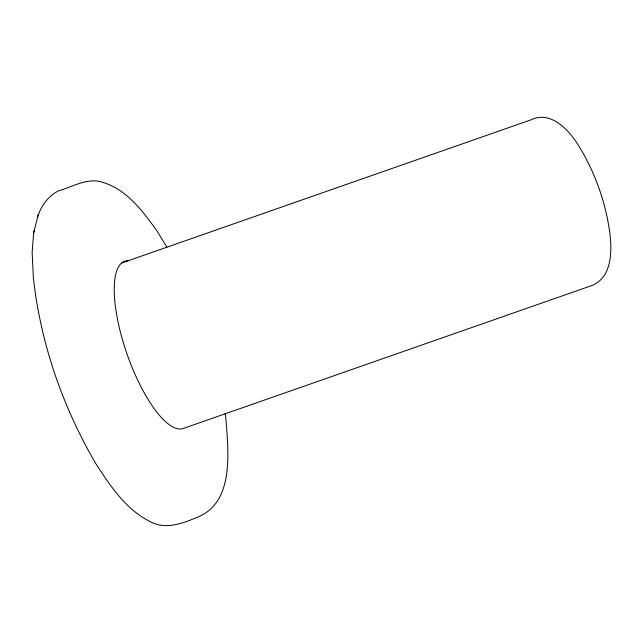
<?xml version="1.0" encoding="UTF-8"?>
<svg xmlns="http://www.w3.org/2000/svg" width="643" height="643" viewBox="0 0 643 643"><rect width="100%" height="100%" fill="white"/><g stroke="black" fill="none" stroke-linecap="round" stroke-linejoin="round"><path stroke-width="0.96" d="M34.384 229.969L33.629 233.007L32.15 252.603L33.372 277.929C40.589 343.089 62.5 406.472 95.461 463.048L96.538 464.768C110.982 487.008 126.952 510.671 151.676 522.405C166.834 529.502 182.733 523.362 197.023 517.342C235.145 502.802 228.169 449.827 225.822 418.087L225.106 413.184M37.503 217.519C40.766 206.299 47.944 196.228 58.521 190.802C72.571 186.896 87.93 177.106 102.952 182.395C127.113 189.789 142.907 211.402 157.013 230.982L166.85 247.081M33.629 233.007L38.331 214.207M121.648 263.027L530.829 119.903C551.678 109.688 570.574 131.823 579.946 147.81C595.691 174.084 606.003 203.614 609.958 233.996C612.015 251.799 611.871 277.149 592.243 285.412L183.054 428.535A88.581 28.396 70.7 0 1 125.216 348.643A88.581 28.396 70.7 0 1 128.399 260.761"/></g></svg>
